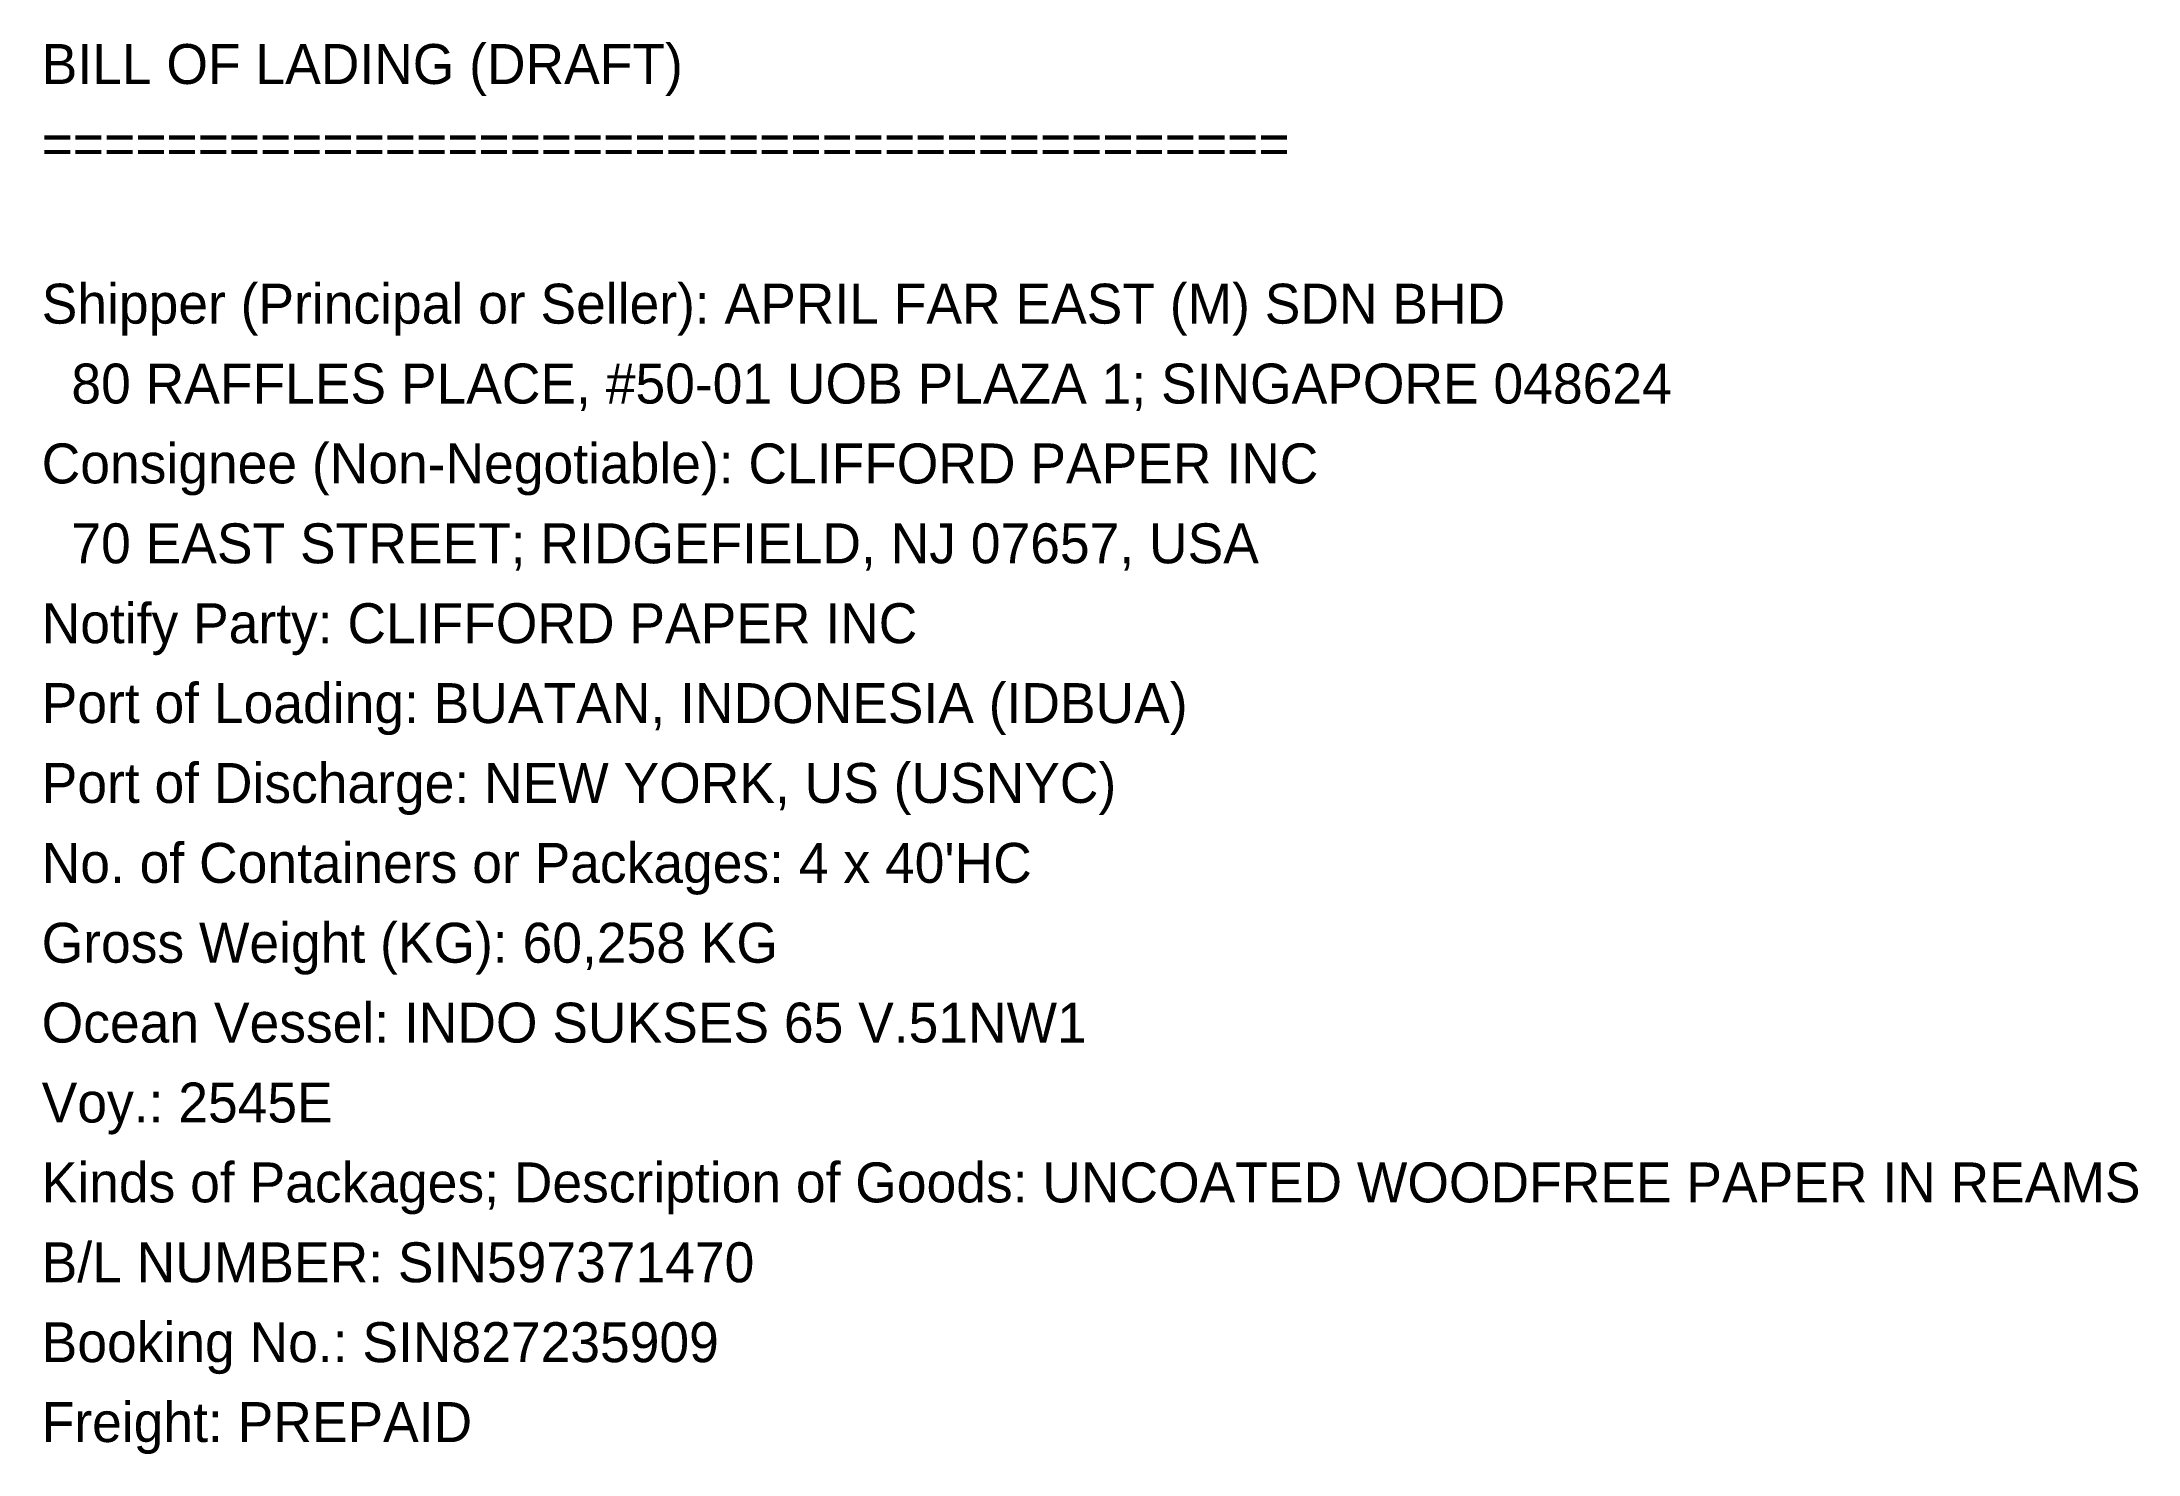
# Model space of a CAD drawing. Header units: metres. Extents: x 0 to 131, y -86 to 3.
import ezdxf

# ---------------------------------------------------------------- set-up
doc = ezdxf.new("R2010")
doc.units = ezdxf.units.M

msp = doc.modelspace()

# ---------------------------------------------------------------- texts
for s, p in [('BILL OF LADING (DRAFT)', (0, 0)), ('========================================', (0, -5)), ('Shipper (Principal or Seller): APRIL FAR EAST (M) SDN BHD', (0, -15)), ('  80 RAFFLES PLACE, #50-01 UOB PLAZA 1; SINGAPORE 048624', (0, -20)), ('Consignee (Non-Negotiable): CLIFFORD PAPER INC', (0, -25)), ('  70 EAST STREET; RIDGEFIELD, NJ 07657, USA', (0, -30)), ('Notify Party: CLIFFORD PAPER INC', (0, -35)), ('Port of Loading: BUATAN, INDONESIA (IDBUA)', (0, -40)), ('Port of Discharge: NEW YORK, US (USNYC)', (0, -45)), ("No. of Containers or Packages: 4 x 40'HC", (0, -50)), ('Gross Weight (KG): 60,258 KG', (0, -55)), ('Ocean Vessel: INDO SUKSES 65 V.51NW1', (0, -60)), ('Voy.: 2545E', (0, -65)), ('Kinds of Packages; Description of Goods: UNCOATED WOODFREE PAPER IN REAMS', (0, -70)), ('B/L NUMBER: SIN597371470', (0, -75)), ('Booking No.: SIN827235909', (0, -80)), ('Freight: PREPAID', (0, -85))]:
    msp.add_text(s, height=2.5).set_placement(p)

doc.saveas('drawing.dxf')
